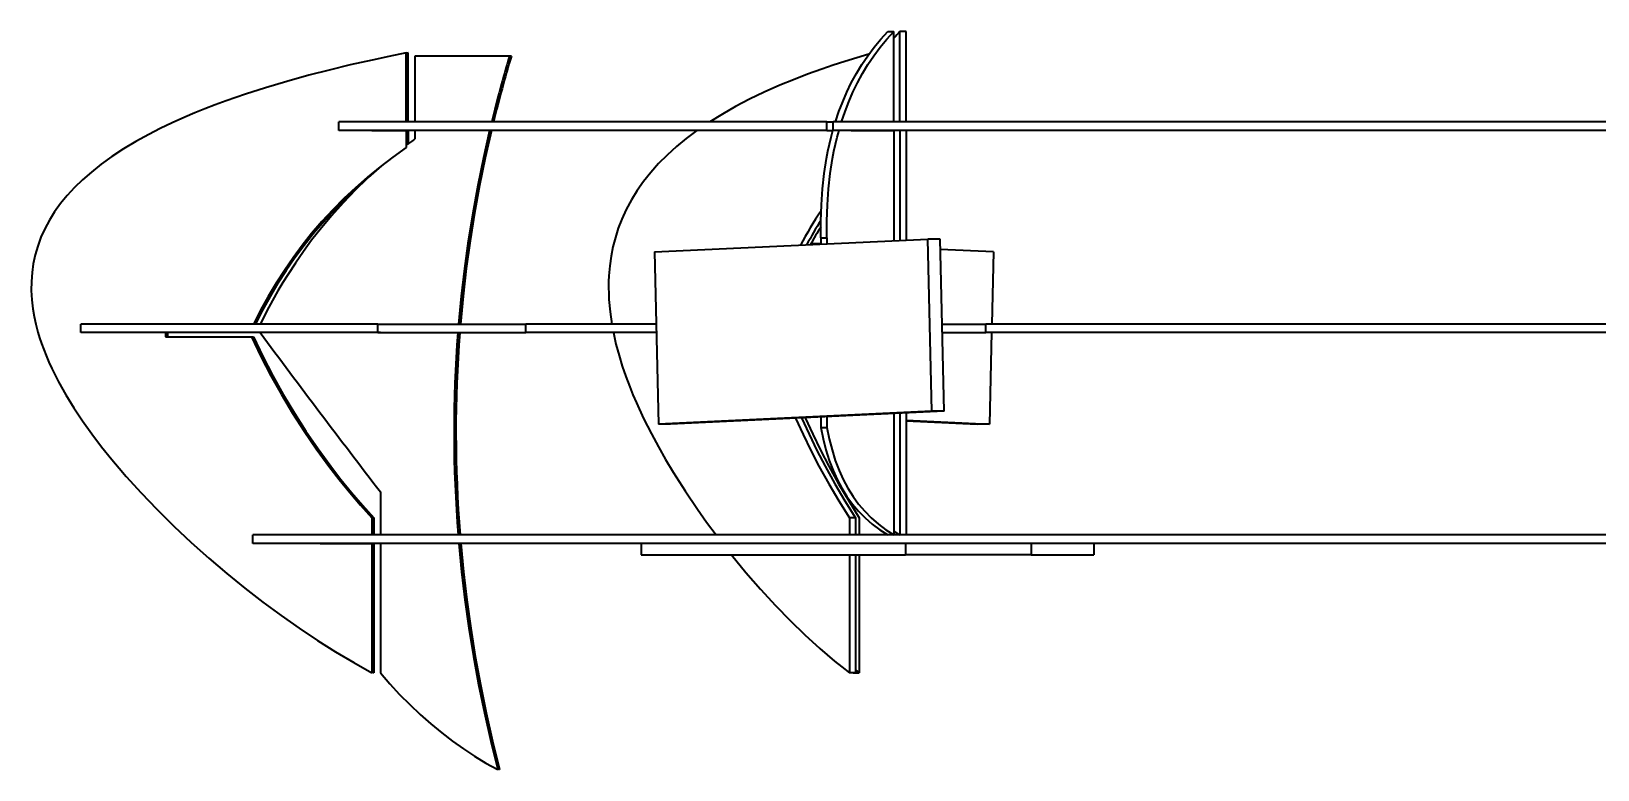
# Model space of a CAD drawing. Extents: x 95 to 1141, y 12 to 831.
# Drawn here: x 408 to 468.7, y 72.5 to 101.1 of the extents above; entities that cross this region are included whole.
import ezdxf

# ---------------------------------------------------------------- set-up
doc = ezdxf.new("R2010")
doc.units = 0

msp = doc.modelspace()

# ---------------------------------------------------------------- linework, layer by layer
at = {"color": 7, "lineweight": 35, "ltscale": 0.005893}
for p, q in [((441.175, 101.103), (441.411, 101.103)), ((438.583, 93.103), (438.818, 93.103)), ((438.583, 85.769), (438.818, 85.769)), ((439.923, 82.269), (439.688, 82.269)), ((439.923, 76.269), (439.688, 76.269))]:
    msp.add_line(p, q, dxfattribs=at)
at = {"color": 7, "lineweight": 35, "ltscale": 0.0875}
for p, q in [((441.411, 97.603), (441.411, 101.103)), ((441.647, 97.603), (441.647, 101.103)), ((441.883, 97.603), (441.883, 101.103))]:
    msp.add_line(p, q, dxfattribs=at)
at = {"color": 7, "lineweight": 35, "ltscale": 0.005892}
for p, q in [((441.883, 101.103), (441.647, 101.103)), ((439.835, 76.269), (440.07, 76.269))]:
    msp.add_line(p, q, dxfattribs=at)
at = {"color": 7, "lineweight": 35, "ltscale": 0.066667}
for p, q in [((422.513, 97.603), (422.513, 100.269)), ((422.586, 97.603), (422.586, 100.269))]:
    msp.add_line(p, q, dxfattribs=at)
at = {"color": 7, "lineweight": 35, "ltscale": 0.001876}
msp.add_line((422.586, 100.269), (422.513, 100.255), dxfattribs=at)
at = {"color": 7, "lineweight": 35, "ltscale": 0.091666}
msp.add_line((426.513, 100.146), (422.846, 100.146), dxfattribs=at)
at = {"color": 7, "lineweight": 35, "ltscale": 0.063573}
msp.add_line((422.846, 100.146), (422.846, 97.603), dxfattribs=at)
at = {"color": 7, "lineweight": 35, "ltscale": 0.001842}
for p, q in [((426.586, 100.146), (426.513, 100.146)), ((416.514, 89.269), (416.587, 89.269))]:
    msp.add_line(p, q, dxfattribs=at)
at = {"color": 7, "lineweight": 35, "ltscale": 0.008333}
for p, q in [((419.899, 97.269), (419.899, 97.603)), ((422.846, 97.269), (422.846, 96.936)), ((438.819, 97.269), (438.819, 97.603)), ((439.054, 97.269), (439.054, 97.603)), ((409.898, 89.436), (409.898, 89.769)), ((421.406, 89.436), (421.406, 89.769)), ((427.151, 89.436), (427.151, 89.769)), ((444.976, 89.436), (444.976, 89.769)), ((416.565, 81.269), (416.565, 81.603))]:
    msp.add_line(p, q, dxfattribs=at)
at = {"color": 7, "lineweight": 35, "ltscale": 0.473}
for p, q in [((438.819, 97.603), (419.899, 97.603)), ((438.819, 97.269), (419.899, 97.269))]:
    msp.add_line(p, q, dxfattribs=at)
at = {"color": 7, "lineweight": 35, "ltscale": 0.033333}
msp.add_line((421.18, 97.269), (422.513, 97.269), dxfattribs=at)
at = {"color": 7, "lineweight": 35, "ltscale": 0.016667}
for p, q in [((422.513, 97.269), (422.513, 96.603)), ((421.18, 82.269), (421.18, 81.603)), ((421.253, 82.269), (421.253, 81.603)), ((439.688, 82.269), (439.688, 81.603)), ((439.923, 82.269), (439.923, 81.603)), ((440.07, 82.269), (440.07, 81.603))]:
    msp.add_line(p, q, dxfattribs=at)
at = {"color": 7, "lineweight": 35, "ltscale": 0.013204}
msp.add_line((422.586, 97.269), (422.586, 96.741), dxfattribs=at)
at = {"color": 7, "lineweight": 35, "ltscale": 0.041666}
msp.add_line((424.513, 97.269), (422.846, 97.269), dxfattribs=at)
at = {"color": 7, "lineweight": 35, "ltscale": 0.005881}
for p, q in [((438.819, 97.603), (439.054, 97.603)), ((438.819, 97.269), (439.054, 97.269))]:
    msp.add_line(p, q, dxfattribs=at)
at = {"color": 7, "lineweight": 35}
for p, q in [((484.732, 97.603), (439.054, 97.603)), ((484.732, 97.269), (439.054, 97.269)), ((484.617, 97.269), (462.601, 97.269)), ((484.732, 89.769), (444.976, 89.769)), ((484.732, 89.436), (444.976, 89.436)), ((484.732, 81.603), (416.565, 81.603)), ((484.732, 81.269), (416.565, 81.269))]:
    msp.add_line(p, q, dxfattribs=at)
at = {"color": 7, "lineweight": 35, "ltscale": 0.041248}
msp.add_line((439.761, 97.269), (441.411, 97.269), dxfattribs=at)
at = {"color": 7, "lineweight": 35, "ltscale": 0.106809}
msp.add_line((441.411, 97.269), (441.411, 92.997), dxfattribs=at)
at = {"color": 7, "lineweight": 35, "ltscale": 0.106526}
msp.add_line((441.647, 97.269), (441.647, 93.008), dxfattribs=at)
at = {"color": 7, "lineweight": 35, "ltscale": 0.106248}
msp.add_line((441.883, 97.269), (441.883, 93.019), dxfattribs=at)
at = {"color": 7, "lineweight": 35, "ltscale": 0.06378}
msp.add_line((462.601, 97.269), (460.05, 97.269), dxfattribs=at)
at = {"color": 7, "lineweight": 35, "ltscale": 0.265312}
for p, q in [((432.129, 92.56), (442.73, 93.059)), ((443.358, 86.396), (432.758, 85.897))]:
    msp.add_line(p, q, dxfattribs=at)
at = {"color": 7, "lineweight": 35, "ltscale": 0.009414}
msp.add_line((438.583, 92.875), (438.206, 92.893), dxfattribs=at)
at = {"color": 7, "lineweight": 35, "ltscale": 0.005975}
msp.add_line((438.583, 93.103), (438.583, 92.864), dxfattribs=at)
at = {"color": 7, "lineweight": 35, "ltscale": 0.005697}
msp.add_line((438.818, 93.103), (438.818, 92.875), dxfattribs=at)
at = {"color": 7, "lineweight": 35, "ltscale": 0.011786}
msp.add_line((443.201, 93.059), (442.73, 93.059), dxfattribs=at)
at = {"color": 7, "lineweight": 35, "ltscale": 0.166621}
for p, q in [((442.887, 86.396), (442.73, 93.059)), ((443.358, 86.396), (443.201, 93.059)), ((432.129, 92.56), (432.286, 85.897))]:
    msp.add_line(p, q, dxfattribs=at)
at = {"color": 7, "lineweight": 35, "ltscale": 0.051582}
msp.add_line((445.272, 92.56), (443.211, 92.657), dxfattribs=at)
at = {"color": 7, "lineweight": 35, "ltscale": 0.069774}
msp.add_line((445.272, 92.56), (445.206, 89.769), dxfattribs=at)
at = {"color": 7, "lineweight": 35, "ltscale": 0.287694}
for p, q in [((421.406, 89.769), (409.898, 89.769)), ((421.406, 89.436), (409.898, 89.436))]:
    msp.add_line(p, q, dxfattribs=at)
at = {"color": 7, "lineweight": 35, "ltscale": 0.004167}
msp.add_line((413.18, 89.436), (413.18, 89.269), dxfattribs=at)
at = {"color": 7, "lineweight": 35, "ltscale": 0.083335}
msp.add_line((413.18, 89.269), (416.514, 89.269), dxfattribs=at)
at = {"color": 7, "lineweight": 35, "ltscale": 0.004171}
msp.add_line((413.254, 89.436), (413.254, 89.269), dxfattribs=at)
at = {"color": 7, "lineweight": 35, "ltscale": 0.116666}
msp.add_line((421.513, 89.436), (416.846, 89.436), dxfattribs=at)
at = {"color": 7, "lineweight": 35, "ltscale": 0.143626}
for p, q in [((421.406, 89.769), (427.151, 89.769)), ((421.406, 89.436), (427.151, 89.436))]:
    msp.add_line(p, q, dxfattribs=at)
at = {"color": 7, "lineweight": 35, "ltscale": 0.126098}
msp.add_line((432.195, 89.769), (427.151, 89.769), dxfattribs=at)
at = {"color": 7, "lineweight": 35, "ltscale": 0.126295}
msp.add_line((432.203, 89.436), (427.151, 89.436), dxfattribs=at)
at = {"color": 7, "lineweight": 35, "ltscale": 0.042433}
msp.add_line((443.279, 89.769), (444.976, 89.769), dxfattribs=at)
at = {"color": 7, "lineweight": 35, "ltscale": 0.042237}
msp.add_line((443.287, 89.436), (444.976, 89.436), dxfattribs=at)
at = {"color": 7, "lineweight": 35, "ltscale": 0.088511}
msp.add_line((445.198, 89.436), (445.115, 85.897), dxfattribs=at)
at = {"color": 7, "lineweight": 35, "ltscale": 0.265313}
msp.add_line((442.887, 86.396), (432.286, 85.897), dxfattribs=at)
at = {"color": 7, "lineweight": 35, "ltscale": 0.117543}
msp.add_line((441.411, 86.304), (441.411, 81.603), dxfattribs=at)
at = {"color": 7, "lineweight": 35, "ltscale": 0.117826}
msp.add_line((441.647, 86.316), (441.647, 81.603), dxfattribs=at)
at = {"color": 7, "lineweight": 35, "ltscale": 0.118104}
msp.add_line((441.883, 86.327), (441.883, 81.603), dxfattribs=at)
at = {"color": 7, "lineweight": 35, "ltscale": 0.011784}
msp.add_line((443.358, 86.396), (442.887, 86.396), dxfattribs=at)
at = {"color": 7, "lineweight": 35, "ltscale": 0.011785}
for p, q in [((432.758, 85.897), (432.286, 85.897)), ((445.115, 85.897), (444.643, 85.897))]:
    msp.add_line(p, q, dxfattribs=at)
at = {"color": 7, "lineweight": 35, "ltscale": 0.010044}
msp.add_line((438.583, 86.171), (438.583, 85.769), dxfattribs=at)
at = {"color": 7, "lineweight": 35, "ltscale": 0.010322}
msp.add_line((438.818, 86.182), (438.818, 85.769), dxfattribs=at)
at = {"color": 7, "lineweight": 35, "ltscale": 0.080896}
msp.add_line((441.883, 86.049), (445.115, 85.897), dxfattribs=at)
at = {"color": 7, "lineweight": 35, "ltscale": 0.069097}
msp.add_line((441.883, 86.027), (444.643, 85.897), dxfattribs=at)
at = {"color": 7, "lineweight": 35, "ltscale": 0.041667}
for p, q in [((421.513, 83.269), (421.513, 81.603)), ((423.18, 81.269), (421.513, 81.269))]:
    msp.add_line(p, q, dxfattribs=at)
at = {"color": 7, "lineweight": 35, "ltscale": 0.04998}
msp.add_line((419.18, 81.269), (421.18, 81.269), dxfattribs=at)
at = {"color": 7, "lineweight": 35, "ltscale": 0.125}
for p, q in [((421.18, 81.269), (421.18, 76.269)), ((421.253, 81.269), (421.253, 76.269)), ((421.513, 81.269), (421.513, 76.269))]:
    msp.add_line(p, q, dxfattribs=at)
at = {"color": 7, "lineweight": 35, "ltscale": 0.010784}
for p, q in [((431.619, 81.269), (431.619, 80.838)), ((441.866, 81.269), (441.866, 80.838)), ((446.735, 81.269), (446.735, 80.838)), ((449.161, 81.269), (449.161, 80.838))]:
    msp.add_line(p, q, dxfattribs=at)
at = {"color": 7, "lineweight": 35, "ltscale": 0.256186}
msp.add_line((431.619, 80.838), (441.866, 80.838), dxfattribs=at)
at = {"color": 7, "lineweight": 35, "ltscale": 0.114219}
for p, q in [((439.688, 80.838), (439.688, 76.269)), ((439.923, 80.838), (439.923, 76.269))]:
    msp.add_line(p, q, dxfattribs=at)
at = {"color": 7, "lineweight": 35, "ltscale": 0.11422}
msp.add_line((440.07, 80.838), (440.07, 76.269), dxfattribs=at)
at = {"color": 7, "lineweight": 35, "ltscale": 0.121711}
msp.add_line((446.735, 80.838), (441.866, 80.838), dxfattribs=at)
at = {"color": 7, "lineweight": 35, "ltscale": 0.060674}
msp.add_line((446.734, 80.838), (449.161, 80.838), dxfattribs=at)
at = {"color": 7, "lineweight": 35, "ltscale": 0.00209}
msp.add_line((421.18, 76.309), (421.253, 76.269), dxfattribs=at)
at = {"color": 7, "lineweight": 35, "ltscale": 0.004633}
msp.add_line((439.924, 76.382), (440.07, 76.269), dxfattribs=at)
at = {"color": 7, "lineweight": 35, "ltscale": 0.002444}
msp.add_line((426.046, 72.562), (426.132, 72.515), dxfattribs=at)
at = {"color": 7, "lineweight": 35}
for points in [[(439.15, 97.604), (439.282, 97.996), (439.428, 98.376), (439.588, 98.745), (439.761, 99.103), (439.959, 99.467), (440.172, 99.82), (440.4, 100.159), (440.643, 100.486), (440.902, 100.801), (441.175, 101.103)], [(439.386, 97.603), (439.518, 97.995), (439.664, 98.375), (439.823, 98.745), (439.997, 99.103), (440.194, 99.467), (440.407, 99.82), (440.635, 100.159), (440.879, 100.486), (441.137, 100.801), (441.411, 101.103)], [(422.513, 100.269), (421.843, 100.133), (421.189, 99.993), (420.342, 99.801), (419.523, 99.604), (418.734, 99.401), (417.88, 99.165), (417.062, 98.922), (416.28, 98.671), (415.535, 98.413), (415.112, 98.257), (414.702, 98.099), (414.313, 97.942), (413.936, 97.783), (413.447, 97.563), (412.979, 97.34), (412.533, 97.112), (412.027, 96.833), (411.551, 96.548), (411.107, 96.256), (410.693, 95.959), (410.309, 95.655), (409.969, 95.358), (409.656, 95.055), (409.371, 94.746), (409.114, 94.433), (408.884, 94.114), (408.681, 93.79), (408.504, 93.462), (408.354, 93.129), (408.23, 92.791), (408.131, 92.449), (408.057, 92.103), (408.009, 91.761), (407.984, 91.415), (407.982, 91.066), (408.002, 90.713), (408.044, 90.358), (408.095, 90.06), (408.16, 89.76), (408.239, 89.458), (408.305, 89.238), (408.379, 89.018), (408.464, 88.782), (408.557, 88.546), (408.663, 88.298), (408.776, 88.049), (408.901, 87.792), (409.035, 87.535), (409.319, 87.028), (409.63, 86.522), (409.967, 86.017), (410.327, 85.514), (410.707, 85.015), (411.106, 84.52), (411.382, 84.193), (411.663, 83.869), (412.245, 83.229), (412.846, 82.603), (413.507, 81.949), (414.183, 81.315), (414.868, 80.701), (415.561, 80.11), (416.258, 79.543), (416.959, 78.999), (417.662, 78.481), (418.366, 77.987), (419.07, 77.519), (419.773, 77.077), (420.477, 76.66), (421.18, 76.269)], [(440.44, 100.215), (439.509, 99.935), (439.061, 99.79), (438.624, 99.642), (438.06, 99.439), (437.516, 99.23), (436.993, 99.015), (436.391, 98.749), (435.82, 98.475), (435.277, 98.193), (434.764, 97.902), (434.28, 97.602)], [(425.744, 97.269), (425.502, 96.201), (425.283, 95.132), (425.088, 94.062), (424.916, 92.99), (424.767, 91.918), (424.642, 90.844), (424.54, 89.769)], [(425.816, 97.266), (425.575, 96.199), (425.356, 95.13), (425.161, 94.06), (424.989, 92.989), (424.84, 91.917), (424.715, 90.844), (424.613, 89.769)], [(433.781, 97.264), (433.368, 96.955), (432.982, 96.638), (432.624, 96.313), (432.293, 95.981), (431.99, 95.642), (431.713, 95.295), (431.462, 94.941), (431.238, 94.579), (431.041, 94.211), (430.869, 93.836), (430.732, 93.483), (430.617, 93.124), (430.524, 92.761), (430.451, 92.392), (430.399, 92.018), (430.367, 91.64), (430.357, 91.412), (430.354, 91.183), (430.359, 90.95), (430.37, 90.716), (430.412, 90.246), (430.48, 89.771)], [(438.583, 93.103), (438.58, 93.755), (438.601, 94.389), (438.644, 95.003), (438.711, 95.598), (438.801, 96.174), (438.855, 96.458), (438.916, 96.737), (438.98, 97.005), (439.051, 97.269)], [(438.818, 93.103), (438.816, 93.755), (438.836, 94.389), (438.88, 95.003), (438.947, 95.598), (439.037, 96.174), (439.091, 96.458), (439.151, 96.737), (439.216, 97.005), (439.286, 97.269)], [(422.513, 96.603), (421.996, 96.235), (421.496, 95.854), (421.012, 95.459), (420.545, 95.049), (420.095, 94.625), (419.662, 94.187), (419.246, 93.735), (418.846, 93.269), (418.478, 92.808), (418.125, 92.334), (417.788, 91.847), (417.467, 91.348), (417.16, 90.834), (416.87, 90.308), (416.594, 89.769)], [(421.554, 95.9), (421.042, 95.438), (420.548, 94.961), (420.073, 94.468), (419.617, 93.96), (419.18, 93.436), (418.847, 93.011), (418.526, 92.577), (418.217, 92.133), (417.919, 91.68), (417.727, 91.372), (417.541, 91.06), (417.183, 90.423), (416.846, 89.769)], [(420.832, 95.239), (420.423, 94.868), (420.027, 94.485), (419.645, 94.091), (419.275, 93.686), (418.92, 93.269), (418.552, 92.808), (418.199, 92.334), (417.862, 91.847), (417.54, 91.348), (417.234, 90.834), (416.943, 90.308), (416.668, 89.769)], [(416.514, 89.269), (416.88, 88.511), (417.267, 87.767), (417.675, 87.038), (418.103, 86.324), (418.552, 85.624), (419.022, 84.94), (419.513, 84.269), (419.911, 83.756), (420.321, 83.251), (420.744, 82.756), (421.18, 82.269)], [(416.587, 89.269), (416.954, 88.511), (417.341, 87.767), (417.748, 87.038), (418.177, 86.324), (418.626, 85.624), (419.096, 84.94), (419.586, 84.269), (419.984, 83.756), (420.394, 83.251), (420.817, 82.756), (421.253, 82.269)], [(430.542, 89.436), (430.642, 88.992), (430.762, 88.546), (430.887, 88.142), (431.025, 87.738), (431.178, 87.332), (431.301, 87.028), (431.431, 86.724), (431.71, 86.118), (432.014, 85.514), (432.283, 85.015), (432.565, 84.52), (432.859, 84.031), (433.086, 83.668), (433.318, 83.308), (433.795, 82.603), (434.155, 82.096), (434.521, 81.602)], [(437.601, 86.125), (437.892, 85.494), (438.194, 84.876), (438.509, 84.269), (438.886, 83.587), (439.279, 82.92), (439.688, 82.269)], [(437.832, 86.136), (438.124, 85.501), (438.428, 84.879), (438.745, 84.269), (439.122, 83.587), (439.515, 82.92), (439.923, 82.269)], [(437.976, 86.143), (438.269, 85.506), (438.574, 84.881), (438.892, 84.269), (439.269, 83.587), (439.662, 82.92), (440.07, 82.269)], [(438.583, 85.769), (438.671, 85.322), (438.779, 84.895), (438.907, 84.489), (439.054, 84.103), (439.216, 83.749), (439.396, 83.414), (439.594, 83.098), (439.812, 82.801), (440.047, 82.523), (440.302, 82.265), (440.574, 82.025), (440.866, 81.804), (441.175, 81.603)], [(438.818, 85.769), (438.907, 85.322), (439.014, 84.895), (439.142, 84.489), (439.29, 84.103), (439.451, 83.749), (439.631, 83.414), (439.83, 83.098), (440.047, 82.801), (440.283, 82.523), (440.537, 82.265), (440.81, 82.025), (441.101, 81.804), (441.411, 81.603)], [(424.552, 81.269), (424.658, 80.179), (424.787, 79.087), (424.94, 77.995), (425.117, 76.901), (425.317, 75.806), (425.54, 74.71), (425.788, 73.613), (426.059, 72.515)], [(424.626, 81.269), (424.731, 80.179), (424.861, 79.087), (425.014, 77.995), (425.19, 76.901), (425.39, 75.806), (425.614, 74.71), (425.861, 73.613), (426.132, 72.515)], [(435.115, 80.838), (435.679, 80.152), (436.248, 79.498), (436.82, 78.876), (437.393, 78.287), (437.967, 77.731), (438.541, 77.21), (439.115, 76.722), (439.401, 76.492), (439.688, 76.269)], [(421.513, 76.269), (421.878, 75.841), (422.255, 75.428), (422.646, 75.032), (423.049, 74.651), (423.465, 74.285), (423.893, 73.936), (424.304, 73.624), (424.726, 73.327), (425.159, 73.042), (425.603, 72.772), (426.059, 72.515)]]:
    msp.add_lwpolyline(points, dxfattribs=at)
for centre, radius, start, end in [((447.741, 95.299), 8.415, 136.40059, 138.78357), ((477.773, 84.893), 53.481, 163.42965, 166.25272), ((477.846, 84.893), 53.481, 163.42965, 166.25271), ((435.278, 80.092), 20.935, 126.42903, 127.57138), ((452.738, 84.67), 17.031, 146.17243, 151.38571), ((453.169, 84.556), 17.257, 147.71247, 151.3212), ((453.444, 84.483), 17.404, 148.66467, 151.28471), ((826.18, 394.353), 510.42, 216.68281, 217.55091), ((474.388, 85.595), 50.023, 175.59608, 184.57722), ((474.462, 85.595), 50.023, 175.5959, 184.57286), ((444.364, 86.118), 5.27, 235.92446, 238.96511)]:
    msp.add_arc(centre, radius, start, end, dxfattribs=at)

doc.saveas('drawing.dxf')
